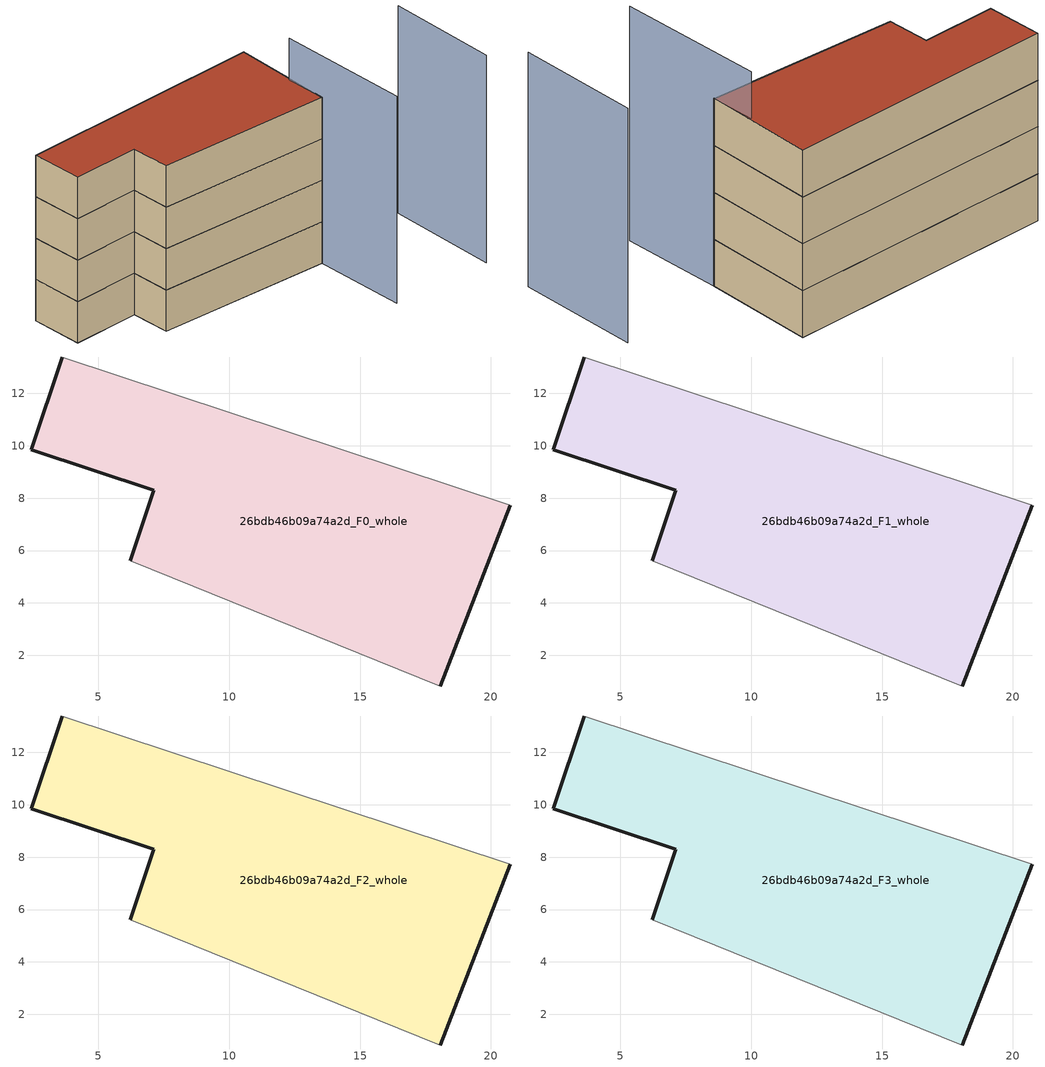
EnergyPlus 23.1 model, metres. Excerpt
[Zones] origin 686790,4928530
26bdb46b09a74a2d_F0_whole
 floor ground (EU_floor_Construction): 18.07,0.82 20.74,7.72 3.62,13.39 2.44,9.84 7.12,8.29 6.23,5.6 z0
 wall outside (EU_wall_Construction): 6.23,5.6 7.12,8.29 2.44,9.84 3.62,13.39 / 20.74,7.72 18.07,0.82 z0:3
 wall adiabatic (EU_wall_Construction): 3.62,13.39 20.74,7.72 / 18.07,0.82 6.23,5.6 z0:3
26bdb46b09a74a2d_F1_whole
 floor to 26bdb46b09a74a2d_F0_whole (EU_floor_Construction): 18.07,0.82 20.74,7.72 3.62,13.39 2.44,9.84 7.12,8.29 6.23,5.6 z3
 wall outside (EU_wall_Construction): 6.23,5.6 7.12,8.29 2.44,9.84 3.62,13.39 / 20.74,7.72 18.07,0.82 z3:6
 wall adiabatic (EU_wall_Construction): 3.62,13.39 20.74,7.72 / 18.07,0.82 6.23,5.6 z3:6
26bdb46b09a74a2d_F2_whole
 floor to 26bdb46b09a74a2d_F1_whole (EU_floor_Construction): 18.07,0.82 20.74,7.72 3.62,13.39 2.44,9.84 7.12,8.29 6.23,5.6 z6
 wall outside (EU_wall_Construction): 6.23,5.6 7.12,8.29 2.44,9.84 3.62,13.39 / 20.74,7.72 18.07,0.82 z6:9
 wall adiabatic (EU_wall_Construction): 3.62,13.39 20.74,7.72 / 18.07,0.82 6.23,5.6 z6:9
26bdb46b09a74a2d_F3_whole
 floor to 26bdb46b09a74a2d_F2_whole (EU_floor_Construction): 18.07,0.82 20.74,7.72 3.62,13.39 2.44,9.84 7.12,8.29 6.23,5.6 z9
 wall outside (EU_wall_Construction): 6.23,5.6 7.12,8.29 2.44,9.84 3.62,13.39 / 20.74,7.72 18.07,0.82 z9:12
 wall adiabatic (EU_wall_Construction): 3.62,13.39 20.74,7.72 / 18.07,0.82 6.23,5.6 z9:12
 roof outside (EU_roof_Construction): 20.74,7.72 18.07,0.82 6.23,5.6 7.12,8.29 2.44,9.84 3.62,13.39 z12
shading: 19.03,3.63 15.89,-5.53 / 22.85,-8.21 25.66,-0.58 z0:15
[Building]
EU S2 Campaign: North Axis=0; Terrain=City; Solar Distribution=FullExterior
[Site:Location]
Bologna: Latitude=44.5; Longitude=11.25; Time Zone=1; Elevation=37
[SizingPeriod:WeatherFileDays]
AnnualSizingPeriod: Begin Month=1; Begin Day of Month=1; End Month=12; End Day of Month=31; Day of Week for Start Day=Monday; Use Weather File Daylight Saving Period=No; Use Weather File Rain and Snow Indicators=No
[MATERIAL]
EU_InternalMass_Material: Roughness=MediumRough; Thickness=0.1; Conductivity=1; Density=1800; Specific Heat=900; Thermal Absorptance=0.9; Solar Absorptance=0.7; Visible Absorptance=0.7
[MATERIAL:NOMASS] Roughness=MediumRough; Thermal Absorptance=0.9; Solar Absorptance=0.7; Visible Absorptance=0.7
Name | Thermal Resistance
EU_wall_NoMass | 0.781309
EU_roof_NoMass | 0.418499
EU_floor_NoMass | 0.563442
[CONSTRUCTION]
EU_wall_Construction: EU_wall_NoMass
EU_roof_Construction: EU_roof_NoMass
EU_floor_Construction: EU_floor_NoMass
EU_InternalMass_Construction: EU_InternalMass_Material
[ZONE] Type=1; Multiplier=1; Ceiling Height=autocalculate; Floor Area=autocalculate; Part of Total Floor Area=Yes
Name | Volume
26bdb46b09a74a2d_F0_whole | 326.274
26bdb46b09a74a2d_F1_whole; 26bdb46b09a74a2d_F2_whole; 26bdb46b09a74a2d_F3_whole | 326.273
[INTERNALMASS] Construction=EU_InternalMass_Construction; Surface Area=108.758
Name | Zone or ZoneList
26bdb46b09a74a2d_F0_whole_EU_InternalMass | 26bdb46b09a74a2d_F0_whole
26bdb46b09a74a2d_F1_whole_EU_InternalMass | 26bdb46b09a74a2d_F1_whole
26bdb46b09a74a2d_F2_whole_EU_InternalMass | 26bdb46b09a74a2d_F2_whole
26bdb46b09a74a2d_F3_whole_EU_InternalMass | 26bdb46b09a74a2d_F3_whole
[OTHEREQUIPMENT] Fuel Type=Electricity; Design Level Calculation Method=Watts/Area; Power per Zone Floor Area=1; Fraction Latent=0; Fraction Radiant=0; Fraction Lost=0; Carbon Dioxide Generation Rate=0; EndUse Subcategory=EU_Step8_InternalGains
Name | Zone or ZoneList or Space or SpaceList | Schedule
EU_Step8_InternalGain_26bdb46b09a74a2d_F0_whole_f000 | 26bdb46b09a74a2d_F0_whole | EU_Step8_GainSchedule_26bdb46b09a74a2d_F0_whole_f000
EU_Step8_InternalGain_26bdb46b09a74a2d_F1_whole_f000 | 26bdb46b09a74a2d_F1_whole | EU_Step8_GainSchedule_26bdb46b09a74a2d_F1_whole_f000
EU_Step8_InternalGain_26bdb46b09a74a2d_F2_whole_f000 | 26bdb46b09a74a2d_F2_whole | EU_Step8_GainSchedule_26bdb46b09a74a2d_F2_whole_f000
EU_Step8_InternalGain_26bdb46b09a74a2d_F3_whole_f000 | 26bdb46b09a74a2d_F3_whole | EU_Step8_GainSchedule_26bdb46b09a74a2d_F3_whole_f000
[ZONEVENTILATION:DESIGNFLOWRATE] Schedule=EU_AlwaysOn; Design Flow Rate Calculation Method=AirChanges/Hour; Air Changes per Hour=0.692607; Ventilation Type=Natural; Fan Pressure Rise=0; Fan Total Efficiency=1; Constant Term Coefficient=1; Temperature Term Coefficient=0; Velocity Term Coefficient=0; Velocity Squared Term Coefficient=0; Minimum Indoor Temperature=-100; Maximum Indoor Temperature=100; Delta Temperature=-100; Minimum Outdoor Temperature=-100; Maximum Outdoor Temperature=100; Maximum Wind Speed=40
Name | Zone or ZoneList or Space or SpaceList
EU_ConstantAir_26bdb46b09a74a2d_F0_whole | 26bdb46b09a74a2d_F0_whole
EU_ConstantAir_26bdb46b09a74a2d_F1_whole | 26bdb46b09a74a2d_F1_whole
EU_ConstantAir_26bdb46b09a74a2d_F2_whole | 26bdb46b09a74a2d_F2_whole
EU_ConstantAir_26bdb46b09a74a2d_F3_whole | 26bdb46b09a74a2d_F3_whole
[HVACTEMPLATE:THERMOSTAT] Constant Heating Setpoint=20; Constant Cooling Setpoint=50
EU_HeatOnly_26bdb46b09a74a2d_F0_whole; EU_HeatOnly_26bdb46b09a74a2d_F1_whole; EU_HeatOnly_26bdb46b09a74a2d_F2_whole; EU_HeatOnly_26bdb46b09a74a2d_F3_whole
[HVACTEMPLATE:ZONE:IDEALLOADSAIRSYSTEM] System Availability Schedule=EU_AlwaysOn; Maximum Heating Supply Air Temperature=50; Minimum Cooling Supply Air Temperature=13; Maximum Heating Supply Air Humidity Ratio=0.0156; Minimum Cooling Supply Air Humidity Ratio=0.0077; Heating Limit=NoLimit; Cooling Limit=NoLimit; Heating Availability Schedule=EU_AlwaysOn; Cooling Availability Schedule=EU_CoolingOff; Dehumidification Control Type=ConstantSensibleHeatRatio; Cooling Sensible Heat Ratio=0.7; Dehumidification Setpoint=60; Humidification Control Type=None; Humidification Setpoint=30; Outdoor Air Method=None; Outdoor Air Flow Rate per Person=0.00944; Outdoor Air Flow Rate per Zone Floor Area=0; Outdoor Air Flow Rate per Zone=0; Demand Controlled Ventilation Type=None; Outdoor Air Economizer Type=NoEconomizer; Heat Recovery Type=None; Sensible Heat Recovery Effectiveness=0.7; Latent Heat Recovery Effectiveness=0.65
Name | Template Thermostat
26bdb46b09a74a2d_F0_whole | EU_HeatOnly_26bdb46b09a74a2d_F0_whole
26bdb46b09a74a2d_F1_whole | EU_HeatOnly_26bdb46b09a74a2d_F1_whole
26bdb46b09a74a2d_F2_whole | EU_HeatOnly_26bdb46b09a74a2d_F2_whole
26bdb46b09a74a2d_F3_whole | EU_HeatOnly_26bdb46b09a74a2d_F3_whole
[SIZING:ZONE] Zone Cooling Design Supply Air Temperature Input Method=SupplyAirTemperature; Zone Cooling Design Supply Air Temperature=13; Zone Heating Design Supply Air Temperature Input Method=SupplyAirTemperature; Zone Heating Design Supply Air Temperature=50; Zone Cooling Design Supply Air Humidity Ratio=0.008; Zone Heating Design Supply Air Humidity Ratio=0.008; Cooling Design Air Flow Method=DesignDay; Cooling Design Air Flow Rate=0; Cooling Minimum Air Flow per Zone Floor Area=0.000762; Cooling Minimum Air Flow=0; Cooling Minimum Air Flow Fraction=0.2; Heating Design Air Flow Method=DesignDay; Heating Design Air Flow Rate=0; Heating Maximum Air Flow per Zone Floor Area=0.002032; Heating Maximum Air Flow=0.141576; Heating Maximum Air Flow Fraction=0.3; Account for Dedicated Outdoor Air System=No; Dedicated Outdoor Air System Control Strategy=NeutralSupplyAir; Dedicated Outdoor Air Low Setpoint Temperature for Design=autosize; Dedicated Outdoor Air High Setpoint Temperature for Design=autosize; Zone Load Sizing Method=Sensible Load Only No Latent Load; Zone Latent Cooling Design Supply Air Humidity Ratio Input Method=HumidityRatioDifference; Zone Cooling Design Supply Air Humidity Ratio Difference=0.005; Zone Latent Heating Design Supply Air Humidity Ratio Input Method=HumidityRatioDifference; Zone Humidification Design Supply Air Humidity Ratio Difference=0.005
26bdb46b09a74a2d_F0_whole; 26bdb46b09a74a2d_F1_whole; 26bdb46b09a74a2d_F2_whole; 26bdb46b09a74a2d_F3_whole
[SCHEDULE:CONSTANT]
Name | Hourly Value
EU_AlwaysOn | 1
EU_CoolingOff | 0
[SCHEDULE:FILE] Column Number=1; Rows to Skip at Top=0; Number of Hours of Data=8760; Column Separator=Comma; Interpolate to Timestep=No; Minutes per Item=60; Adjust Schedule for Daylight Savings=Yes
Name | File
EU_Step8_GainSchedule_26bdb46b09a74a2d_F0_whole_f000 | ../../schedules/26bdb46b09a74a2d/26bdb46b09a74a2d_F0_whole_f000_gain.csv
EU_Step8_GainSchedule_26bdb46b09a74a2d_F1_whole_f000 | ../../schedules/26bdb46b09a74a2d/26bdb46b09a74a2d_F1_whole_f000_gain.csv
EU_Step8_GainSchedule_26bdb46b09a74a2d_F2_whole_f000 | ../../schedules/26bdb46b09a74a2d/26bdb46b09a74a2d_F2_whole_f000_gain.csv
EU_Step8_GainSchedule_26bdb46b09a74a2d_F3_whole_f000 | ../../schedules/26bdb46b09a74a2d/26bdb46b09a74a2d_F3_whole_f000_gain.csv
